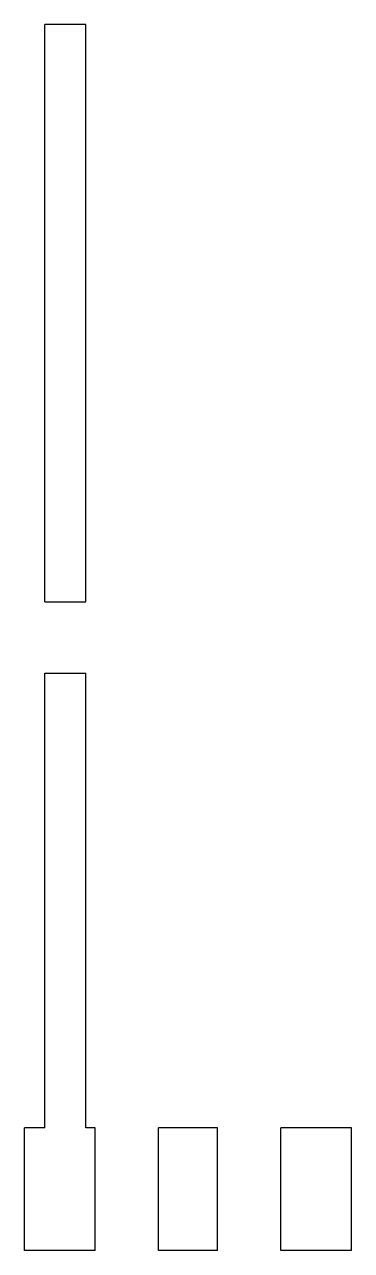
# Model space of a CAD drawing. Header units: millimetres. Extents: x 0 to 16, y 0 to 60.
import ezdxf

# ---------------------------------------------------------------- set-up
doc = ezdxf.new("R2010")
doc.units = ezdxf.units.MM

msp = doc.modelspace()

# ---------------------------------------------------------------- linework, layer by layer
for p, q in [((3, 60, 4.5), (1, 60, 4.5)), ((1, 31.75, 4.5), (1, 60, 4.5)), ((3, 31.75, 4.5), (3, 60, 4.5)), ((1, 31.75, 4.5), (3, 31.75, 4.5)), ((1, 28.25, 4.5), (3, 28.25, 4.5)), ((1, 6, 4.5), (1, 28.25, 4.5)), ((3, 6, 4.5), (3, 28.25, 4.5)), ((1, 6, 4.5), (0, 6, 4.5)), ((0, 0, 4.5), (0, 6, 4.5)), ((3.45, 6, 4.5), (3, 6, 4.5)), ((3.45, 0, 4.5), (3.45, 6, 4.5)), ((6.55, 0, 4.5), (6.55, 6, 4.5)), ((9.45, 6, 4.5), (6.55, 6, 4.5)), ((9.45, 0, 4.5), (9.45, 6, 4.5)), ((12.55, 0, 4.5), (12.55, 6, 4.5)), ((16, 6, 4.5), (12.55, 6, 4.5)), ((16, 0, 4.5), (16, 6, 4.5)), ((3.45, 0, 4.5), (0, 0, 4.5)), ((9.45, 0, 4.5), (6.55, 0, 4.5)), ((16, 0, 4.5), (12.55, 0, 4.5))]:
    msp.add_line(p, q)

doc.saveas('drawing.dxf')
